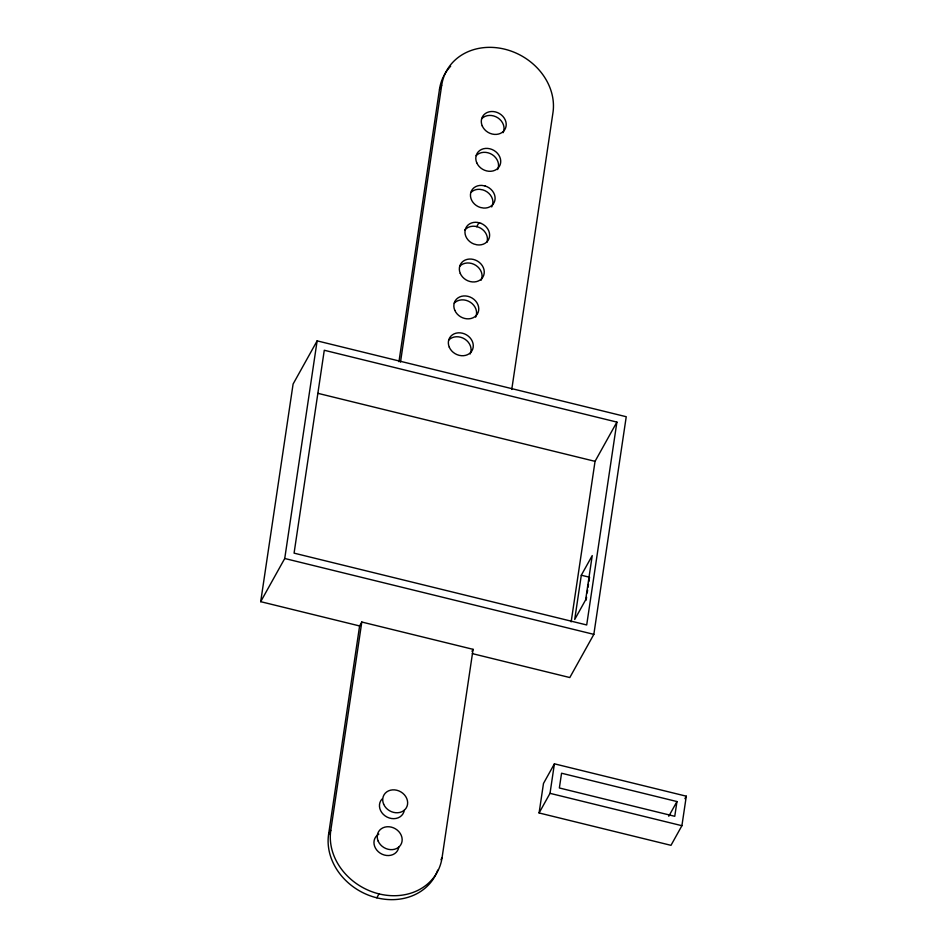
<?xml version="1.0" encoding="UTF-8"?>
<svg xmlns="http://www.w3.org/2000/svg" width="947" height="947" viewBox="0 0 947 947"><rect width="100%" height="100%" fill="white"/><g stroke="black" fill="none" stroke-linecap="round" stroke-linejoin="round"><path stroke-width="1.42" d="M440.971 859.71L442.06 857.745L473.086 649.334L361.801 622.025L359.611 625.955L260.697 601.676L293.096 384.044L317.127 340.861L626.239 416.727L593.84 634.36L569.81 677.543L472.328 653.619M260.697 601.676L284.739 558.493L317.127 340.861M437.739 870.127A58.039 49.481 29.1 0 1 371.993 896.43A58.039 49.481 29.1 0 1 328.597 834.354L359.611 625.955M398.947 361.695L439.503 89.255A58.039 49.481 29.1 0 1 443.314 76.825M328.597 834.354L330.775 830.436L361.801 622.025M400.486 362.145L441.681 85.325A58.039 49.481 29.1 0 1 504.739 49.185A58.039 49.481 29.1 0 1 552.965 112.646L511.759 389.454M539.092 812.964L543.483 783.453L554.409 763.827L686.303 796.19L681.911 825.701L670.985 845.328L539.092 812.964L550.018 793.337L554.409 763.827M571.148 621.895L595.047 461.343L616.899 422.09L324.276 350.26L294.079 553.143L586.702 624.961L616.899 422.09M581.304 575.22L574.711 619.48L585.637 599.853L592.23 555.593L581.304 575.22L589.543 577.244L588.904 581.517M586.146 600.078L586.572 597.226M587.211 592.94L587.625 590.088M588.051 587.235L588.478 584.382M676.963 801.553L674.761 816.302L559.357 787.975L561.559 773.226L676.963 801.553L668.771 816.267M439.503 89.255L441.681 85.325M476.72 226.688L478.898 222.758M471.985 651.299L473.086 649.334M376.823 897.815L379.013 893.885A58.039 49.481 29.1 0 0 442.06 857.745M684.93 798.652L686.303 796.19M318.003 393.348L595.047 461.343M284.739 558.493L593.84 634.36M550.018 793.337L681.911 825.701M443.954 75.559A58.039 49.481 29.1 0 1 450.665 66.183M448.748 340.044A12.903 10.997 29.1 0 1 464.882 339.144A12.903 10.997 29.1 0 1 470.15 354M481.692 118.73A12.903 10.997 29.1 0 1 497.826 117.819A12.903 10.997 29.1 0 1 503.094 132.687M476.199 155.616A12.903 10.997 29.1 0 1 492.333 154.704A12.903 10.997 29.1 0 1 497.601 169.572M471.251 192.146A12.761 10.879 29.1 0 1 479.691 189.329L482.899 189.897A12.761 10.879 29.1 0 1 491.694 206.931M464.646 230.275A12.761 10.879 29.1 0 1 475.548 226.357L478.732 227.244A12.761 10.879 29.1 0 1 486.9 242.314M454.24 303.158A12.903 10.997 29.1 0 1 470.375 302.259A12.903 10.997 29.1 0 1 475.643 317.115M459.721 266.273A12.903 10.997 29.1 0 1 475.868 265.373A12.903 10.997 29.1 0 1 481.123 280.229M379.013 893.885A58.039 49.481 29.1 0 1 330.775 830.436M398.782 847.127A12.903 10.997 29.1 0 1 380.173 853.152A12.903 10.997 29.1 0 1 378.847 834.118M404.274 810.241A12.903 10.997 29.1 0 1 387.122 817.107A12.903 10.997 29.1 0 1 382.032 799.043M485.089 185.967L481.869 185.399A12.761 10.879 29.1 0 0 470.458 194.561A12.761 10.879 29.1 0 0 480.46 207.5L483.68 208.068A12.761 10.879 29.1 0 0 495.092 198.906A12.761 10.879 29.1 0 0 485.089 185.967M480.91 223.314L477.738 222.438A12.761 10.879 29.1 0 0 465.119 230.239A12.761 10.879 29.1 0 0 473.654 243.924L476.838 244.8A12.761 10.879 29.1 0 0 489.457 237.01A12.761 10.879 29.1 0 0 480.91 223.314M476.732 162.754A12.903 10.997 29.1 0 0 498.146 168.01A12.903 10.997 29.1 0 0 489.919 148.786A12.903 10.997 29.1 0 0 476.732 162.754M482.224 125.868A12.903 10.997 29.1 0 0 503.638 131.124A12.903 10.997 29.1 0 0 495.399 111.9A12.903 10.997 29.1 0 0 482.224 125.868M449.28 347.182A12.903 10.997 29.1 0 0 470.695 352.438A12.903 10.997 29.1 0 0 462.467 333.214A12.903 10.997 29.1 0 0 449.28 347.182M454.773 310.296A12.903 10.997 29.1 0 0 476.187 315.552A12.903 10.997 29.1 0 0 467.948 296.328A12.903 10.997 29.1 0 0 454.773 310.296M460.266 273.411A12.903 10.997 29.1 0 0 481.68 278.667A12.903 10.997 29.1 0 0 473.441 259.442A12.903 10.997 29.1 0 0 460.266 273.411M378.173 841.102A12.903 10.997 29.1 0 0 399.587 846.358A12.903 10.997 29.1 0 0 391.348 827.133A12.903 10.997 29.1 0 0 378.173 841.102M383.653 804.216A12.903 10.997 29.1 0 0 405.067 809.472A12.903 10.997 29.1 0 0 396.84 790.248A12.903 10.997 29.1 0 0 383.653 804.216"/></g></svg>
